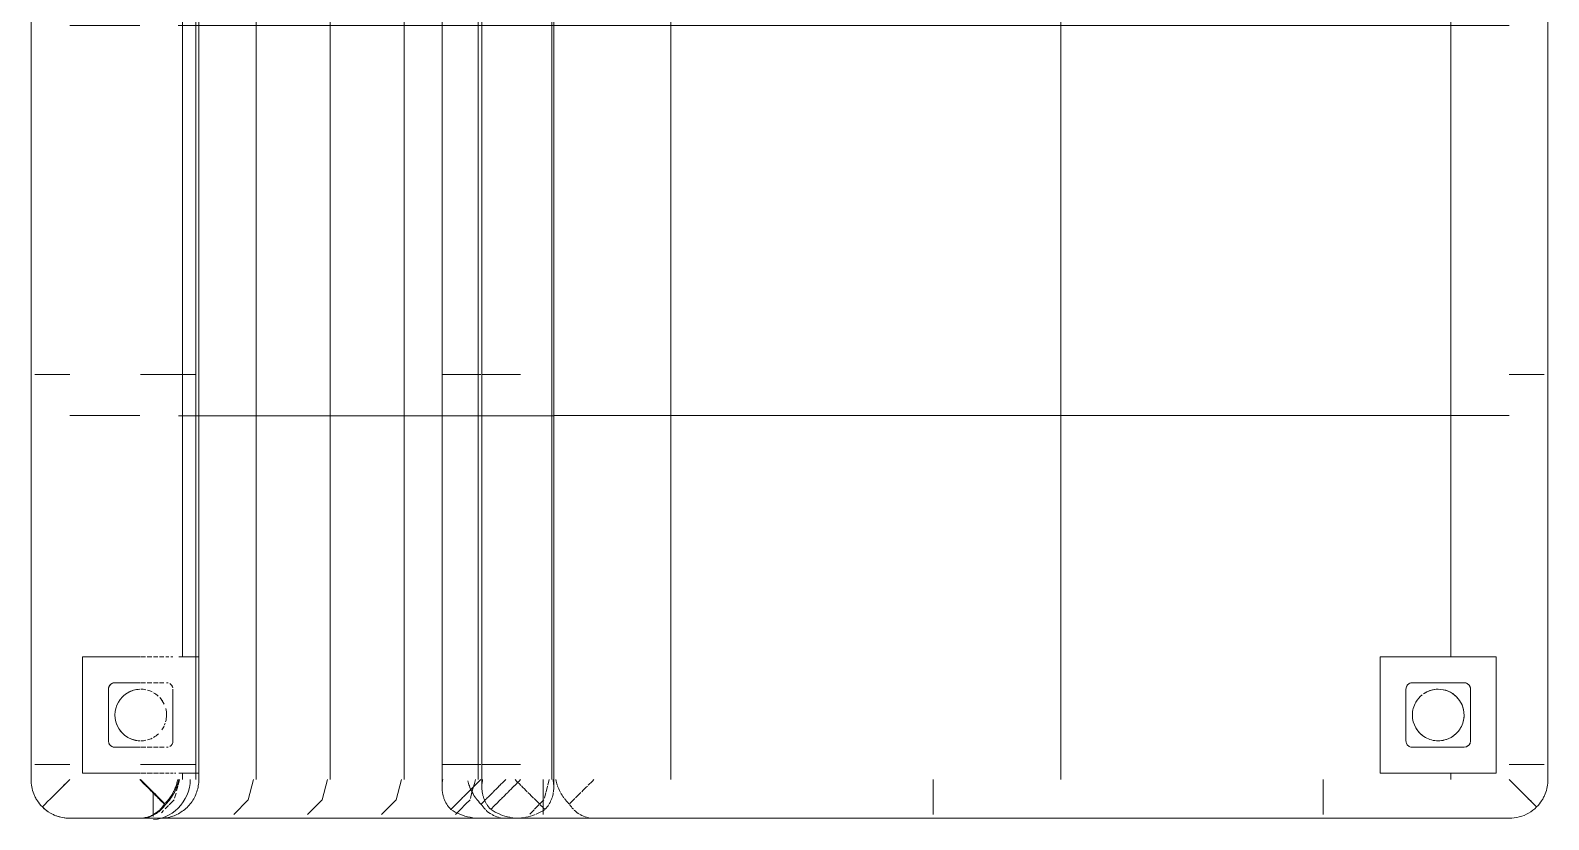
# Model space of a CAD drawing. Header units: inches. Extents: x 11834 to 13024, y -8101 to -6934.
# Drawn here: x 12220.15 to 12249.56, y -7358.33 to -7343.04 of the extents above; entities that cross this region are included whole.
import ezdxf

# ---------------------------------------------------------------- set-up
doc = ezdxf.new("R2010")
doc.units = ezdxf.units.IN
doc.header["$MEASUREMENT"] = 0
doc.layers.add('I-FURN', color=30, linetype='Continuous', lineweight=9)
pattern_1 = [(270, (7274.035, 12234.855), (7.554, 5e-16), []), (0, (7274.035, 12234.855), (0, 7.554), [])]

# ---------------------------------------------------------------- blocks, each defined once
blk = doc.blocks.new('FP_1_102-FIRST FLOOR POWER _ SIGNAL')
at = {"layer": 'I-FURN'}
for p, q in [((-0.562, 14.59), (-0.562, 14.706)), ((-0.715, 14.693), (-23.516, 14.693)), ((-23.224, 14.333), (-23.224, 14.618)), ((-15.67, 14.333), (-15.67, 14.618)), ((-8.116, 14.333), (-8.116, 14.618)), ((-0.562, 14.378), (-0.562, 14.59)), ((-23.224, 13.943), (-23.224, 14.333)), ((-15.67, 13.943), (-15.67, 14.333)), ((-8.116, 13.943), (-8.116, 14.333)), ((-0.562, 14.103), (-0.562, 14.378))]:
    blk.add_line(p, q, dxfattribs=at)
blk = doc.blocks.new('FP_1_103-FIRST FLOOR POWER _ SIGNAL')
at = {"layer": 'I-FURN'}
for p, q in [((-23.224, 12.219), (-23.224, 12.571)), ((-15.67, 12.219), (-15.67, 12.571)), ((-8.116, 12.219), (-8.116, 12.571)), ((-0.562, 12.068), (-0.562, 12.411)), ((-23.224, 11.943), (-23.224, 12.219)), ((-15.67, 11.943), (-15.67, 12.219)), ((-8.116, 11.943), (-8.116, 12.219)), ((-0.562, 11.846), (-0.562, 12.068)), ((-23.224, 11.802), (-23.224, 11.943)), ((-15.67, 11.802), (-15.67, 11.943)), ((-8.116, 11.802), (-8.116, 11.943))]:
    blk.add_line(p, q, dxfattribs=at)
blk = doc.blocks.new('FP_1_104-FIRST FLOOR POWER _ SIGNAL')
at = {"layer": 'I-FURN'}
for p, q in [((-23.224, 11.511), (-23.224, 11.802)), ((-15.67, 11.511), (-15.67, 11.802)), ((-8.116, 11.511), (-8.116, 11.802)), ((-23.516, 11.5), (-0.715, 11.5)), ((-23.516, 11.443), (-0.715, 11.443))]:
    blk.add_line(p, q, dxfattribs=at)
blk = doc.blocks.new('FP_1_105-FIRST FLOOR POWER _ SIGNAL')
at = {"layer": 'I-FURN'}
for p, q in [((-24.266, 13.943), (-24.266, 12.571)), ((-24.048, 12.324), (-24.233, 12.324)), ((-23.772, 12.324), (-24.048, 12.324))]:
    blk.add_line(p, q, dxfattribs=at)
blk = doc.blocks.new('FP_1_106-FIRST FLOOR POWER _ SIGNAL')
at = {"layer": 'I-FURN'}
for p, q in [((-24.291, 12.319), (-24.28, 12.243)), ((-24.28, 12.243), (-24.261, 12.168)), ((-24.261, 12.168), (-24.236, 12.096)), ((-24.236, 12.096), (-24.203, 12.027)), ((-24.203, 12.027), (-24.164, 11.961)), ((-24.164, 11.961), (-24.118, 11.899)), ((-24.118, 11.899), (-24.067, 11.842)), ((-24.067, 11.842), (-24.01, 11.79)), ((-24.01, 11.79), (-23.949, 11.744)), ((-23.949, 11.744), (-23.883, 11.704)), ((-23.883, 11.704), (-23.814, 11.671)), ((-23.814, 11.671), (-23.742, 11.645)), ((-23.742, 11.645), (-23.668, 11.625)), ((-23.668, 11.625), (-23.592, 11.613)), ((-23.592, 11.613), (-23.516, 11.609))]:
    blk.add_line(p, q, dxfattribs=at)
at = {"layer": 'I-FURN', "flags": 128}
blk.add_lwpolyline([(-23.516, 11.443), (-23.546, 11.444), (-23.576, 11.445), (-23.605, 11.448), (-23.635, 11.452), (-23.665, 11.458), (-23.694, 11.464), (-23.723, 11.472), (-23.752, 11.481), (-23.78, 11.491), (-23.808, 11.502), (-23.835, 11.514), (-23.862, 11.528), (-23.888, 11.542), (-23.914, 11.557), (-23.939, 11.574), (-23.964, 11.591), (-23.987, 11.61), (-24.01, 11.629), (-24.032, 11.649), (-24.054, 11.67), (-24.074, 11.692), (-24.094, 11.715), (-24.112, 11.739), (-24.13, 11.763), (-24.147, 11.788), (-24.162, 11.813), (-24.177, 11.839), (-24.191, 11.866), (-24.203, 11.893), (-24.215, 11.921), (-24.225, 11.949), (-24.234, 11.978), (-24.242, 12.007), (-24.249, 12.036), (-24.255, 12.065), (-24.259, 12.095), (-24.263, 12.125), (-24.265, 12.155), (-24.266, 12.185), (-24.266, 12.193)], dxfattribs=at)
blk = doc.blocks.new('FP_1_113-FIRST FLOOR POWER _ SIGNAL')
at = {"layer": 'I-FURN'}
for p, q in [((-0.573, 6.731), (-23.658, 6.731)), ((-23.224, 6.582), (-23.224, 6.736)), ((-23.224, 6.313), (-23.224, 6.582)), ((-15.67, 6.582), (-15.67, 6.736)), ((-15.67, 6.313), (-15.67, 6.582)), ((-8.116, 6.582), (-8.116, 6.736)), ((-8.116, 6.313), (-8.116, 6.582)), ((-0.562, 6.678), (-0.562, 6.76)), ((-0.562, 6.456), (-0.562, 6.678)), ((-23.224, 5.981), (-23.224, 6.313)), ((-15.67, 5.981), (-15.67, 6.313)), ((-8.116, 5.981), (-8.116, 6.313)), ((-0.562, 6.141), (-0.562, 6.456))]:
    blk.add_line(p, q, dxfattribs=at)
blk = doc.blocks.new('FP_1_114-FIRST FLOOR POWER _ SIGNAL')
at = {"layer": 'I-FURN'}
for p, q in [((-23.224, -14.333), (-23.224, -13.943)), ((-15.67, -14.333), (-15.67, -13.943)), ((-8.116, -14.333), (-8.116, -13.943)), ((-0.562, -14.378), (-0.562, -14.103)), ((-23.224, -14.618), (-23.224, -14.333)), ((-15.67, -14.618), (-15.67, -14.333)), ((-8.116, -14.618), (-8.116, -14.333)), ((-0.562, -14.59), (-0.562, -14.378)), ((-23.516, -14.693), (-0.715, -14.693)), ((-0.562, -14.706), (-0.562, -14.59))]:
    blk.add_line(p, q, dxfattribs=at)
blk = doc.blocks.new('FP_1_115-FIRST FLOOR POWER _ SIGNAL')
at = {"layer": 'I-FURN'}
for p, q in [((-24.266, 5.981), (-24.266, -13.943)), ((-23.905, 4.77), (-24.191, 4.77)), ((-23.516, 4.77), (-23.905, 4.77)), ((-23.905, -2.784), (-24.191, -2.784)), ((-23.516, -2.784), (-23.905, -2.784)), ((-24.061, -10.338), (-24.191, -10.338)), ((-23.905, -10.338), (-24.055, -10.338)), ((-23.516, -10.338), (-23.905, -10.338))]:
    blk.add_line(p, q, dxfattribs=at)
blk = doc.blocks.new('FP_1_117-FIRST FLOOR POWER _ SIGNAL')
at = {"layer": 'I-FURN'}
blk.add_line((-23.63, 4.567), (-0.6, 4.567), dxfattribs=at)
blk = doc.blocks.new('FP_1_118-FIRST FLOOR POWER _ SIGNAL')
at = {"layer": 'I-FURN'}
for p, q in [((-0.562, 14.676), (-0.562, 14.706)), ((-0.715, 14.693), (-23.516, 14.693)), ((-23.224, 14.574), (-23.224, 14.618)), ((-23.224, 14.477), (-23.224, 14.572)), ((-23.224, 14.356), (-23.224, 14.474)), ((-15.67, 14.352), (-15.67, 14.572)), ((-8.116, 14.352), (-8.116, 14.618)), ((-0.562, 14.64), (-0.562, 14.676)), ((-0.562, 14.59), (-0.562, 14.64)), ((-0.562, 14.474), (-0.562, 14.571)), ((-0.562, 14.378), (-0.562, 14.472)), ((-23.224, 14.224), (-23.224, 14.333)), ((-23.224, 14.086), (-23.224, 14.22)), ((-15.67, 13.943), (-15.67, 14.333)), ((-8.116, 14.053), (-8.116, 14.308)), ((-0.562, 14.224), (-0.562, 14.351)), ((-0.562, 14.103), (-0.562, 14.22)), ((-23.224, 13.945), (-23.224, 14.083)), ((-8.116, 13.943), (-8.116, 14.037))]:
    blk.add_line(p, q, dxfattribs=at)
blk = doc.blocks.new('FP_1_121-FIRST FLOOR POWER _ SIGNAL')
at = {"layer": 'I-FURN'}
for p, q in [((-24.266, 12.571), (-24.266, 12.235)), ((-24.266, 12.235), (-24.266, 5.981)), ((-24.116, 12.125), (-24.157, 12.165)), ((-24.021, 12.031), (-24.085, 12.095)), ((-23.905, 11.918), (-24.007, 12.018)), ((-23.776, 11.883), (-23.879, 11.911)), ((-23.644, 11.849), (-23.735, 11.872)), ((-23.516, 11.814), (-23.625, 11.843)), ((-23.905, 10.485), (-24.191, 10.766)), ((-23.516, 10.382), (-23.905, 10.485)), ((-23.905, 9.053), (-24.191, 9.334)), ((-23.516, 8.95), (-23.905, 9.053)), ((-23.905, 7.621), (-24.191, 7.902)), ((-23.516, 7.518), (-23.905, 7.621)), ((-24.159, 6.438), (-24.191, 6.47)), ((-24.095, 6.375), (-24.159, 6.438)), ((-23.993, 6.275), (-24.094, 6.374)), ((-23.905, 6.189), (-23.992, 6.274)), ((-23.762, 6.151), (-23.88, 6.182)), ((-24.266, 5.981), (-24.266, 5.317)), ((-23.59, 6.105), (-23.762, 6.151)), ((-23.516, 6.085), (-23.59, 6.105)), ((-24.1, 4.948), (-24.186, 5.033)), ((-23.997, 4.847), (-24.09, 4.939)), ((-23.905, 4.757), (-23.987, 4.837)), ((-23.764, 4.719), (-23.874, 4.748)), ((-23.641, 4.686), (-23.754, 4.716)), ((-23.516, 4.653), (-23.625, 4.682))]:
    blk.add_line(p, q, dxfattribs=at)
blk = doc.blocks.new('FP_1_122-FIRST FLOOR POWER _ SIGNAL')
at = {"layer": 'I-FURN'}
for p, q in [((-24.266, 13.943), (-24.266, 12.587)), ((-24.101, 12.324), (-24.171, 12.324)), ((-24.044, 12.324), (-24.093, 12.324)), ((-24.002, 12.324), (-24.044, 12.324)), ((-23.887, 12.324), (-23.99, 12.324)), ((-23.789, 12.324), (-23.879, 12.324))]:
    blk.add_line(p, q, dxfattribs=at)
blk = doc.blocks.new('FP_1_123-FIRST FLOOR POWER _ SIGNAL')
at = {"layer": 'I-FURN'}
for p, q in [((-23.224, 12.448), (-23.224, 12.571)), ((-23.224, 12.324), (-23.224, 12.445)), ((-15.67, 12.244), (-15.67, 12.571)), ((-8.116, 12.241), (-8.116, 12.571)), ((-0.562, 12.322), (-0.562, 12.418)), ((-23.224, 12.241), (-23.224, 12.322)), ((-23.224, 12.205), (-23.224, 12.241)), ((-23.224, 12.092), (-23.224, 12.202)), ((-23.224, 11.992), (-23.224, 12.087)), ((-15.67, 12.089), (-15.67, 12.241)), ((-15.67, 12.007), (-15.67, 12.071)), ((-8.116, 11.991), (-8.116, 12.241)), ((-0.562, 12.202), (-0.562, 12.321)), ((-0.562, 12.091), (-0.562, 12.201)), ((-0.562, 12.038), (-0.562, 12.089)), ((-23.224, 11.917), (-23.224, 11.967)), ((-23.224, 11.863), (-23.224, 11.915)), ((-23.224, 11.831), (-23.224, 11.863)), ((-15.67, 11.928), (-15.67, 11.967)), ((-15.67, 11.871), (-15.67, 11.906)), ((-0.562, 11.991), (-0.562, 12.037)), ((-0.562, 11.916), (-0.562, 11.951))]:
    blk.add_line(p, q, dxfattribs=at)
blk = doc.blocks.new('FP_1_135-FIRST FLOOR POWER _ SIGNAL')
at = {"layer": 'I-FURN'}
for p, q in [((-0.592, 5.959), (-23.639, 5.959)), ((-23.224, 5.81), (-23.224, 5.964)), ((-15.67, 5.81), (-15.67, 5.964)), ((-8.116, 5.81), (-8.116, 5.964)), ((-0.562, 5.905), (-0.562, 5.988)), ((-0.562, 5.684), (-0.562, 5.905)), ((-23.224, 5.541), (-23.224, 5.81)), ((-15.67, 5.541), (-15.67, 5.81)), ((-8.116, 5.541), (-8.116, 5.81)), ((-0.562, 5.368), (-0.562, 5.684)), ((-23.224, 5.209), (-23.224, 5.541)), ((-15.67, 5.209), (-15.67, 5.541)), ((-8.116, 5.209), (-8.116, 5.541))]:
    blk.add_line(p, q, dxfattribs=at)
blk = doc.blocks.new('FP_1_136-FIRST FLOOR POWER _ SIGNAL')
at = {"layer": 'I-FURN'}
for p, q in [((-23.224, -14.053), (-23.224, -13.943)), ((-23.224, -14.217), (-23.224, -14.083)), ((-15.67, -14.034), (-15.67, -13.943)), ((-15.67, -14.306), (-15.67, -14.053)), ((-8.116, -14.333), (-8.116, -13.943)), ((-0.562, -14.22), (-0.562, -14.103)), ((-23.224, -14.333), (-23.224, -14.22)), ((-23.224, -14.469), (-23.224, -14.352)), ((-15.67, -14.617), (-15.67, -14.352)), ((-8.116, -14.572), (-8.116, -14.352)), ((-0.562, -14.352), (-0.562, -14.221)), ((-0.562, -14.474), (-0.562, -14.378)), ((-23.516, -14.693), (-0.715, -14.693)), ((-23.224, -14.569), (-23.224, -14.474)), ((-23.224, -14.618), (-23.224, -14.572)), ((-0.562, -14.572), (-0.562, -14.475)), ((-0.562, -14.64), (-0.562, -14.59)), ((-0.562, -14.676), (-0.562, -14.641)), ((-0.562, -14.706), (-0.562, -14.676))]:
    blk.add_line(p, q, dxfattribs=at)
blk = doc.blocks.new('FP_1_137-FIRST FLOOR POWER _ SIGNAL')
at = {"layer": 'I-FURN'}
for p, q in [((-24.266, 5.209), (-24.266, -13.943)), ((-24.1, 4.77), (-24.186, 4.77)), ((-23.997, 4.77), (-24.09, 4.77)), ((-23.905, 4.77), (-23.987, 4.77)), ((-23.764, 4.77), (-23.874, 4.77)), ((-23.641, 4.77), (-23.754, 4.77)), ((-23.516, 4.77), (-23.625, 4.77)), ((-23.905, -2.784), (-24.178, -2.784)), ((-23.647, -2.784), (-23.9, -2.784)), ((-23.516, -2.784), (-23.625, -2.784)), ((-24.055, -10.338), (-24.152, -10.338)), ((-23.937, -10.338), (-24.035, -10.338)), ((-23.809, -10.338), (-23.905, -10.338)), ((-23.675, -10.338), (-23.787, -10.338)), ((-23.538, -10.338), (-23.625, -10.338))]:
    blk.add_line(p, q, dxfattribs=at)
blk = doc.blocks.new('Kimball - Villa - Lounges Privacy Back Without Arms - K602FPB-V94-FIRST FLOOR POWER _ SIGNAL')
at = {"layer": 'I-FURN'}
h = blk.add_hatch(dxfattribs=at)
h.set_pattern_fill('FP1_6', color=256, style=0, pattern_type=2)
h.set_pattern_definition(pattern_1)
h.paths.add_polyline_path([(-23.516, 13.693), (-23.516, 12.587), (-23.391, 12.587), (-23.391, 13.693), (-21.141, 13.693), (-21.141, 12.587), (-0.715, 12.587), (-0.715, 13.943), (-23.516, 13.943)], flags=0)
h = blk.add_hatch(dxfattribs=at)
h.set_pattern_fill('FP1_5', color=256, style=0, pattern_type=2)
h.set_pattern_definition([(270, (7274.035, 442.949), (7.554, 5e-16), []), (0, (7274.035, 442.949), (0, 1.432), [])])
h.paths.add_polyline_path([(-23.516, 11.844), (-23.516, 4.58), (-0.715, 4.58), (-0.715, 11.851), (-21.141, 11.831), (-21.141, 11.443), (-23.391, 11.449), (-23.391, 11.851), (-23.516, 11.851)], flags=0)
h = blk.add_hatch(dxfattribs=at)
h.set_pattern_fill('FP1_6', color=256, style=0, pattern_type=2)
h.set_pattern_definition(pattern_1)
h.paths.add_polyline_path([(-23.516, -13.693), (-23.516, -13.943), (-0.715, -13.943), (-0.715, 4.567), (-23.516, 4.567), (-23.516, -12.474)], flags=0)
h.paths.add_polyline_path([(-23.391, -11.443), (-21.141, -11.443), (-21.141, -13.693), (-23.391, -13.693), (-23.391, -12.474)], flags=0)
for p, q in [((-21.141, 13.693), (-23.391, 13.693)), ((-23.391, 13.693), (-23.391, 12.587)), ((-23.391, 12.587), (-23.391, 13.693)), ((-23.391, 13.693), (-21.141, 13.693)), ((-21.141, 12.587), (-21.141, 13.693)), ((-21.141, 13.693), (-21.141, 12.587)), ((-22.891, 13.068), (-22.891, 12.587)), ((-22.891, 12.587), (-22.891, 13.068)), ((-21.766, 13.193), (-22.766, 13.193)), ((-22.766, 13.193), (-21.766, 13.193)), ((-21.641, 12.587), (-21.641, 13.068)), ((-21.641, 13.068), (-21.641, 12.587)), ((-23.391, 12.571), (-23.391, 12.464)), ((-23.391, 12.464), (-23.391, 12.571)), ((-23.391, 12.445), (-23.391, 12.342)), ((-23.391, 12.342), (-23.391, 12.445)), ((-22.891, 12.571), (-22.891, 12.467)), ((-22.891, 12.467), (-22.891, 12.571)), ((-22.891, 12.445), (-22.891, 12.345)), ((-22.891, 12.345), (-22.891, 12.445)), ((-21.641, 12.474), (-21.641, 12.571)), ((-21.641, 12.571), (-21.641, 12.474)), ((-21.641, 12.351), (-21.641, 12.445)), ((-21.641, 12.445), (-21.641, 12.351)), ((-21.141, 12.476), (-21.141, 12.571)), ((-21.141, 12.571), (-21.141, 12.476)), ((-21.141, 12.354), (-21.141, 12.445)), ((-21.141, 12.445), (-21.141, 12.354)), ((-23.391, 12.322), (-23.391, 12.224)), ((-23.391, 12.224), (-23.391, 12.322)), ((-23.391, 12.202), (-23.391, 12.112)), ((-23.391, 12.112), (-23.391, 12.202)), ((-23.391, 12.087), (-23.391, 12.015)), ((-23.391, 12.015), (-23.391, 12.087)), ((-22.891, 12.322), (-22.891, 12.227)), ((-22.891, 12.227), (-22.891, 12.322)), ((-22.891, 12.202), (-22.891, 12.115)), ((-22.891, 12.115), (-22.891, 12.202)), ((-21.641, 12.233), (-21.641, 12.322)), ((-21.641, 12.322), (-21.641, 12.233)), ((-21.641, 12.121), (-21.641, 12.202)), ((-21.641, 12.202), (-21.641, 12.121)), ((-21.141, 12.235), (-21.141, 12.322)), ((-21.141, 12.322), (-21.141, 12.235)), ((-21.141, 12.123), (-21.141, 12.202)), ((-21.141, 12.202), (-21.141, 12.123)), ((-21.141, 12.024), (-21.141, 12.083)), ((-21.141, 12.083), (-21.141, 12.024)), ((-23.391, 11.99), (-23.391, 11.939)), ((-23.391, 11.939), (-23.391, 11.99)), ((-23.391, 11.916), (-23.391, 11.885)), ((-23.391, 11.885), (-23.391, 11.916)), ((-23.391, 11.829), (-23.391, 11.486)), ((-23.391, 11.486), (-23.391, 11.829)), ((-22.766, 11.943), (-21.766, 11.943)), ((-21.766, 11.943), (-22.766, 11.943)), ((-21.141, 11.947), (-21.141, 11.986)), ((-21.141, 11.986), (-21.141, 11.947)), ((-21.141, 11.797), (-21.141, 11.831)), ((-21.141, 11.831), (-21.141, 11.797)), ((-21.141, 11.486), (-21.141, 11.795)), ((-21.141, 11.795), (-21.141, 11.486)), ((-23.391, 11.486), (-23.391, 11.443)), ((-23.391, 11.443), (-23.391, 11.486)), ((-21.141, 11.443), (-21.141, 11.486)), ((-21.141, 11.486), (-21.141, 11.443)), ((-23.391, 11.443), (-21.141, 11.443)), ((-21.141, 11.443), (-23.391, 11.443)), ((-21.141, -11.443), (-23.391, -11.443)), ((-23.391, -11.443), (-23.391, -13.693)), ((-23.391, -13.693), (-23.391, -11.443)), ((-23.391, -11.443), (-21.141, -11.443)), ((-21.141, -13.693), (-21.141, -11.443)), ((-21.141, -11.443), (-21.141, -13.693)), ((-21.766, -11.943), (-22.766, -11.943)), ((-22.766, -11.943), (-21.766, -11.943)), ((-22.891, -12.068), (-22.891, -13.068)), ((-22.891, -13.068), (-22.891, -12.068)), ((-21.641, -13.068), (-21.641, -12.068)), ((-21.641, -12.068), (-21.641, -13.068)), ((-22.766, -13.193), (-21.766, -13.193)), ((-21.766, -13.193), (-22.766, -13.193)), ((-23.391, -13.693), (-21.141, -13.693)), ((-21.141, -13.693), (-23.391, -13.693))]:
    blk.add_line(p, q, dxfattribs=at)
for centre, radius, start, end in [((-22.766, 13.068), 0.125, 105, 180), ((-22.766, 13.068), 0.125, 120, 180), ((-22.766, 13.068), 0.125, 90, 120), ((-22.766, 13.068), 0.125, 90, 105), ((-22.266, 12.568), 0.5, 105, 177.8447), ((-22.266, 12.568), 0.5, 45, 165), ((-22.266, 12.568), 0.5, 45, 105), ((-21.766, 13.068), 0.125, 0, 90), ((-21.766, 13.068), 0.125, 45, 90), ((-21.766, 13.068), 0.125, 30, 45), ((-21.766, 13.068), 0.125, 0, 30), ((-22.266, 12.568), 0.5, 165, 177.8447), ((-22.266, 12.568), 0.5, 30, 45), ((-22.266, 12.568), 0.5, 2.1553, 45), ((-22.266, 12.568), 0.5, 2.1553, 30), ((-22.266, 12.568), 0.5, 180, 191.6833), ((-22.266, 12.568), 0.5, 180, 191.6833), ((-22.266, 12.568), 0.5, 195, 206.5812), ((-22.266, 12.568), 0.5, 195, 206.5812), ((-22.266, 12.568), 0.5, 334.0044, 345), ((-22.266, 12.568), 0.5, 334.0044, 345), ((-22.266, 12.568), 0.5, 348.9284, 360), ((-22.266, 12.568), 0.5, 348.9284, 360), ((-22.766, 12.068), 0.125, 180, 195), ((-22.766, 12.068), 0.125, 180, 195), ((-22.266, 12.568), 0.5, 210, 223.1023), ((-22.266, 12.568), 0.5, 210, 223.1023), ((-22.266, 12.568), 0.5, 235.2452, 245.5854), ((-22.266, 12.568), 0.5, 235.2452, 245.5854), ((-22.266, 12.568), 0.5, 247.7514, 251.719), ((-22.266, 12.568), 0.5, 247.7514, 251.719), ((-22.266, 12.568), 0.5, 255.0849, 284.4288), ((-22.266, 12.568), 0.5, 255.0849, 284.4288), ((-22.266, 12.568), 0.5, 295.005, 312.5261), ((-22.266, 12.568), 0.5, 295.005, 300), ((-22.266, 12.568), 0.5, 300, 312.5261), ((-22.266, 12.568), 0.5, 317.434, 330), ((-22.266, 12.568), 0.5, 317.434, 330), ((-21.766, 12.068), 0.125, 345, 0), ((-21.766, 12.068), 0.125, 345, 0), ((-22.766, 12.068), 0.125, 210, 270), ((-22.766, 12.068), 0.125, 210, 270), ((-21.766, 12.068), 0.125, 285, 330), ((-21.766, 12.068), 0.125, 285, 300), ((-21.766, 12.068), 0.125, 300, 330), ((-22.766, -12.068), 0.125, 150, 180), ((-22.766, -12.068), 0.125, 165, 180), ((-22.766, -12.068), 0.125, 150, 165), ((-22.766, -12.068), 0.125, 120, 150), ((-22.766, -12.068), 0.125, 120, 150), ((-22.766, -12.068), 0.125, 90, 120), ((-22.766, -12.068), 0.125, 90, 120), ((-21.766, -12.068), 0.125, 0, 90), ((-21.766, -12.068), 0.125, 75, 90), ((-21.766, -12.068), 0.125, 60, 75), ((-21.766, -12.068), 0.125, 45, 60), ((-21.766, -12.068), 0.125, 30, 45), ((-21.766, -12.068), 0.125, 0, 30), ((-22.266, -12.568), 0.5, 150, 180), ((-22.266, -12.568), 0.5, 150, 180), ((-22.266, -12.568), 0.5, 90, 150), ((-22.266, -12.568), 0.5, 135, 150), ((-22.266, -12.568), 0.5, 120, 135), ((-22.266, -12.568), 0.5, 90, 120), ((-22.266, -12.568), 0.5, 60, 90), ((-22.266, -12.568), 0.5, 60, 90), ((-22.266, -12.568), 0.5, 38.6533, 60), ((-22.266, -12.568), 0.5, 38.6533, 60), ((-22.266, -12.568), 0.5, 0, 34.7548), ((-22.266, -12.568), 0.5, 30, 34.7548), ((-22.266, -12.568), 0.5, 0, 30), ((-22.266, -12.568), 0.5, 180, 240), ((-22.266, -12.568), 0.5, 180, 195), ((-22.266, -12.568), 0.5, 270, 360), ((-22.266, -12.568), 0.5, 315, 360), ((-22.266, -12.568), 0.5, 195, 210), ((-22.266, -12.568), 0.5, 210, 315), ((-22.766, -13.068), 0.125, 180, 270), ((-22.766, -13.068), 0.125, 180, 255), ((-22.766, -13.068), 0.125, 255, 270), ((-22.266, -12.568), 0.5, 240, 255), ((-22.266, -12.568), 0.5, 255, 270), ((-21.766, -13.068), 0.125, 270, 0), ((-21.766, -13.068), 0.125, 270, 285), ((-21.766, -13.068), 0.125, 285, 300), ((-21.766, -13.068), 0.125, 300, 330), ((-21.766, -13.068), 0.125, 330, 0)]:
    blk.add_arc(centre, radius, start, end, dxfattribs=at)
for points in [[(-24.266, 13.943), (-24.266, 14.009), (-24.248, 14.14), (-24.173, 14.323), (-24.092, 14.427), (-24.046, 14.474)], [(-24.266, 13.943), (-24.266, 14.01), (-24.248, 14.139), (-24.173, 14.323), (-24.092, 14.426), (-24.046, 14.474)], [(-24.266, 13.943), (-24.266, 14.009), (-24.248, 14.14), (-24.173, 14.323), (-24.092, 14.427), (-24.046, 14.474)], [(-24.046, 14.474), (-24.081, 14.438), (-24.112, 14.401), (-24.139, 14.36)], [(-24.231, 14.169), (-24.235, 14.155), (-24.239, 14.141), (-24.243, 14.128)], [(-24.251, 14.09), (-24.261, 14.042), (-24.266, 13.993), (-24.266, 13.943)], [(-23.516, 13.943), (-23.563, 13.99), (-23.609, 14.037), (-23.655, 14.083)], [(-24.26, 12.512), (-24.264, 12.536), (-24.266, 12.562), (-24.266, 12.587)], [(-24.266, 12.571), (-24.266, 12.536), (-24.262, 12.501), (-24.255, 12.466)], [(-24.266, 12.571), (-24.266, 12.536), (-24.259, 12.466), (-24.228, 12.363), (-24.175, 12.263), (-24.1, 12.17), (-24.034, 12.115), (-23.998, 12.089)], [(-24.255, 12.466), (-24.248, 12.431), (-24.238, 12.397), (-24.224, 12.363)], [(-24.224, 12.363), (-24.21, 12.33), (-24.192, 12.297), (-24.171, 12.264)], [(-23.516, 12.571), (-23.558, 12.529), (-23.641, 12.445), (-23.765, 12.321), (-23.886, 12.201), (-23.961, 12.125), (-23.998, 12.089)], [(-23.998, 12.089), (-23.961, 12.125), (-23.886, 12.201), (-23.765, 12.321), (-23.641, 12.445), (-23.558, 12.529), (-23.516, 12.571)], [(-23.762, 12.34), (-23.722, 12.38), (-23.682, 12.421), (-23.641, 12.461)], [(-23.64, 12.463), (-23.599, 12.504), (-23.557, 12.546), (-23.516, 12.587)], [(-24.171, 12.264), (-24.15, 12.232), (-24.127, 12.2), (-24.096, 12.172)], [(-23.999, 12.113), (-24.034, 12.139), (-24.068, 12.166), (-24.097, 12.196)], [(-24.096, 12.172), (-24.067, 12.142), (-24.034, 12.115), (-23.998, 12.089)], [(-23.998, 12.089), (-23.961, 12.053), (-23.886, 11.987), (-23.765, 11.912), (-23.641, 11.859), (-23.558, 11.838), (-23.516, 11.831)], [(-23.516, 11.831), (-23.558, 11.838), (-23.641, 11.859), (-23.765, 11.912), (-23.886, 11.987), (-23.961, 12.053), (-23.998, 12.089)], [(-23.993, 12.11), (-23.958, 12.144), (-23.922, 12.18), (-23.885, 12.217)], [(-23.881, 12.222), (-23.843, 12.259), (-23.804, 12.298), (-23.765, 12.337)], [(-23.516, 11.851), (-23.531, 11.853), (-23.546, 11.857), (-23.561, 11.86)], [(-24.266, 5.981), (-24.266, 6.051), (-24.252, 6.19), (-24.194, 6.388), (-24.131, 6.506), (-24.094, 6.559)], [(-23.579, 6.727), (-23.599, 6.729), (-23.62, 6.73), (-23.64, 6.731)], [(-23.516, 6.717), (-23.534, 6.721), (-23.552, 6.724), (-23.57, 6.726)], [(-24.094, 5.892), (-24.064, 5.922), (-24.03, 5.95), (-23.994, 5.975)], [(-23.991, 5.978), (-23.955, 6.013), (-23.919, 6.044), (-23.881, 6.072)], [(-23.882, 5.864), (-23.919, 5.902), (-23.956, 5.939), (-23.991, 5.974)], [(-23.881, 5.921), (-23.919, 5.907), (-23.957, 5.892), (-23.991, 5.869)], [(-23.879, 6.073), (-23.841, 6.101), (-23.802, 6.125), (-23.762, 6.147)], [(-23.64, 5.958), (-23.68, 5.959), (-23.721, 5.957), (-23.761, 5.951)], [(-23.579, 5.954), (-23.599, 5.957), (-23.619, 5.958), (-23.639, 5.958)], [(-23.516, 5.945), (-23.534, 5.948), (-23.552, 5.951), (-23.57, 5.953)], [(-24.266, 5.498), (-24.266, 5.545), (-24.26, 5.589), (-24.247, 5.634)], [(-24.246, 5.638), (-24.234, 5.681), (-24.216, 5.722), (-24.194, 5.762)], [(-24.246, 5.417), (-24.233, 5.482), (-24.217, 5.548), (-24.19, 5.606)], [(-24.188, 5.772), (-24.166, 5.81), (-24.141, 5.847), (-24.108, 5.878)], [(-24.187, 5.614), (-24.162, 5.674), (-24.132, 5.73), (-24.097, 5.782)], [(-23.994, 5.866), (-24.029, 5.845), (-24.061, 5.819), (-24.092, 5.789)], [(-24.092, 5.785), (-24.061, 5.755), (-24.029, 5.722), (-23.995, 5.688)], [(-23.99, 5.683), (-23.956, 5.649), (-23.919, 5.612), (-23.882, 5.575)], [(-23.763, 5.745), (-23.802, 5.785), (-23.841, 5.824), (-23.879, 5.861)], [(-23.64, 5.623), (-23.68, 5.663), (-23.72, 5.703), (-23.759, 5.742)], [(-23.516, 5.498), (-23.556, 5.539), (-23.597, 5.579), (-23.637, 5.619)], [(-24.266, 5.209), (-24.266, 5.276), (-24.259, 5.343), (-24.247, 5.408)], [(-24.266, 5.317), (-24.266, 5.298), (-24.265, 5.28), (-24.264, 5.262)], [(-23.758, 5.451), (-23.719, 5.412), (-23.68, 5.373), (-23.64, 5.333)], [(-23.635, 5.328), (-23.595, 5.288), (-23.556, 5.248), (-23.516, 5.209)], [(-23.629, 5.204), (-23.591, 5.241), (-23.554, 5.279), (-23.516, 5.317)], [(-24.264, 5.262), (-24.262, 5.214), (-24.256, 5.167), (-24.248, 5.12)], [(-24.246, 5.108), (-24.233, 5.045), (-24.218, 4.982), (-24.193, 4.925)], [(-23.754, 5.079), (-23.716, 5.116), (-23.679, 5.154), (-23.64, 5.192)], [(-24.186, 4.91), (-24.163, 4.853), (-24.134, 4.8), (-24.101, 4.749)], [(-24.09, 4.742), (-24.061, 4.771), (-24.03, 4.803), (-23.997, 4.835)], [(-23.997, 4.661), (-24.03, 4.682), (-24.061, 4.707), (-24.09, 4.735)], [(-23.987, 4.845), (-23.954, 4.878), (-23.919, 4.913), (-23.884, 4.949)], [(-23.884, 4.606), (-23.92, 4.618), (-23.955, 4.633), (-23.987, 4.654)], [(-23.872, 4.369), (-23.837, 4.395), (-23.801, 4.416), (-23.765, 4.436)], [(-23.64, 4.567), (-23.678, 4.566), (-23.716, 4.568), (-23.753, 4.573)], [(-23.753, 4.443), (-23.716, 4.462), (-23.679, 4.479), (-23.641, 4.491)], [(-23.516, 4.58), (-23.554, 4.573), (-23.592, 4.569), (-23.63, 4.567)], [(-23.63, 4.495), (-23.592, 4.508), (-23.554, 4.518), (-23.516, 4.525)], [(-24.187, 4.066), (-24.165, 4.102), (-24.14, 4.138), (-24.108, 4.169)], [(-24.09, 4.187), (-24.063, 4.214), (-24.032, 4.239), (-23.999, 4.262)], [(-23.986, 4.274), (-23.953, 4.305), (-23.919, 4.334), (-23.885, 4.36)], [(-23.885, 4.159), (-23.92, 4.193), (-23.953, 4.227), (-23.986, 4.259)], [(-23.765, 4.039), (-23.801, 4.075), (-23.837, 4.111), (-23.871, 4.145)], [(-24.266, 3.789), (-24.266, 3.834), (-24.26, 3.877), (-24.249, 3.92)], [(-24.246, 3.93), (-24.234, 3.972), (-24.215, 4.013), (-24.194, 4.053)], [(-23.641, 3.915), (-23.678, 3.951), (-23.714, 3.988), (-23.75, 4.024)], [(-23.516, 3.789), (-23.553, 3.826), (-23.589, 3.863), (-23.626, 3.899)], [(-24.266, -13.943), (-24.266, -14.009), (-24.248, -14.14), (-24.173, -14.323), (-24.092, -14.427), (-24.046, -14.474)], [(-24.046, -14.474), (-24.092, -14.426), (-24.173, -14.323), (-24.248, -14.139), (-24.266, -14.01), (-24.266, -13.943)], [(-24.266, -13.943), (-24.266, -14.009), (-24.248, -14.14), (-24.173, -14.323), (-24.092, -14.427), (-24.046, -14.474)], [(-24.046, -14.474), (-24.092, -14.426), (-24.173, -14.323), (-24.248, -14.139), (-24.266, -14.01), (-24.266, -13.943)], [(-24.046, -14.474), (-24.007, -14.436), (-23.967, -14.395), (-23.924, -14.352)]]:
    blk.add_open_spline(points, degree=3, dxfattribs=at)
for points, knots in [([(-24.046, 14.474), (-24.007, 14.512), (-23.946, 14.561), (-23.86, 14.611), (-23.771, 14.652), (-23.656, 14.685), (-23.563, 14.693), (-23.516, 14.693)], [0, 0, 0, 0, 0.25, 0.375, 0.5, 0.75, 1, 1, 1, 1]), ([(-23.516, 14.693), (-23.563, 14.693), (-23.656, 14.685), (-23.771, 14.652), (-23.86, 14.611), (-23.946, 14.561), (-24.007, 14.512), (-24.046, 14.474)], [0, 0, 0, 0, 0.25, 0.5, 0.625, 0.75, 1, 1, 1, 1]), ([(-24.046, 14.474), (-24.007, 14.512), (-23.946, 14.561), (-23.86, 14.611), (-23.771, 14.652), (-23.656, 14.685), (-23.563, 14.693), (-23.516, 14.693)], [0, 0, 0, 0, 0.25, 0.375, 0.5, 0.75, 1, 1, 1, 1]), ([(-23.516, 14.693), (-23.563, 14.693), (-23.656, 14.685), (-23.771, 14.652), (-23.86, 14.611), (-23.946, 14.561), (-24.007, 14.512), (-24.046, 14.474)], [0, 0, 0, 0, 0.25, 0.5, 0.625, 0.75, 1, 1, 1, 1]), ([(-23.516, 13.943), (-23.563, 13.99), (-23.656, 14.084), (-23.771, 14.198), (-23.86, 14.287), (-23.946, 14.374), (-24.007, 14.436), (-24.046, 14.474)], [0, 0, 0, 0, 0.25, 0.5, 0.625, 0.75, 1, 1, 1, 1]), ([(-24.046, 14.474), (-24.007, 14.436), (-23.946, 14.374), (-23.86, 14.287), (-23.771, 14.198), (-23.656, 14.084), (-23.563, 13.99), (-23.516, 13.943)], [0, 0, 0, 0, 0.25, 0.375, 0.5, 0.75, 1, 1, 1, 1]), ([(-23.655, 14.083), (-23.702, 14.13), (-23.771, 14.198), (-23.86, 14.287), (-23.946, 14.374), (-24.007, 14.436), (-24.046, 14.474)], [0.25, 0.25, 0.25, 0.25, 0.5, 0.625, 0.75, 1, 1, 1, 1]), ([(-24.046, 14.474), (-24.007, 14.436), (-23.946, 14.374), (-23.86, 14.287), (-23.771, 14.198), (-23.656, 14.084), (-23.563, 13.99), (-23.516, 13.943)], [0, 0, 0, 0, 0.25, 0.375, 0.5, 0.75, 1, 1, 1, 1]), ([(-24.181, 14.29), (-24.191, 14.27), (-24.209, 14.231), (-24.225, 14.19), (-24.232, 14.169)], [-0.6114589, -0.6114589, -0.6114589, -0.6114589, -0.5, -0.3883066, -0.3883066, -0.3883066, -0.3883066]), ([(-24.229, 12.395), (-24.236, 12.414), (-24.249, 12.45), (-24.255, 12.488), (-24.257, 12.507)], [-0.3580295, -0.3580295, -0.3580295, -0.3580295, -0.25, -0.1471972, -0.1471972, -0.1471972, -0.1471972]), ([(-24.108, 12.207), (-24.142, 12.243), (-24.185, 12.303), (-24.22, 12.368), (-24.23, 12.392)], [-0.75, -0.75, -0.75, -0.75, -0.5, -0.3636212, -0.3636212, -0.3636212, -0.3636212]), ([(-23.847, 11.989), (-23.858, 11.997), (-23.9, 12.026), (-23.94, 12.061), (-23.969, 12.088)], [-0.323411, -0.323411, -0.323411, -0.323411, -0.25, -0.0539387, -0.0539387, -0.0539387, -0.0539387]), ([(-23.712, 11.914), (-23.729, 11.921), (-23.774, 11.944), (-23.819, 11.969), (-23.847, 11.988)], [-0.6026939, -0.6026939, -0.6026939, -0.6026939, -0.5, -0.3238843, -0.3238843, -0.3238843, -0.3238843]), ([(-23.561, 11.861), (-23.588, 11.867), (-23.638, 11.882), (-23.688, 11.903), (-23.712, 11.914)], [-0.9081125, -0.9081125, -0.9081125, -0.9081125, -0.75, -0.603368, -0.603368, -0.603368, -0.603368]), ([(-23.64, 6.731), (-23.681, 6.732), (-23.742, 6.728), (-23.822, 6.712), (-23.9, 6.689), (-23.995, 6.644), (-24.062, 6.591), (-24.094, 6.559)], [0.2, 0.2, 0.2, 0.2, 0.4, 0.5, 0.6, 0.8, 1, 1, 1, 1]), ([(-24.094, 6.559), (-24.062, 6.528), (-23.995, 6.46), (-23.9, 6.366), (-23.822, 6.287), (-23.742, 6.208), (-23.64, 6.105), (-23.557, 6.022), (-23.516, 5.981)], [0, 0, 0, 0, 0.2, 0.4, 0.5, 0.6, 0.8, 1, 1, 1, 1]), ([(-23.762, 6.147), (-23.721, 6.169), (-23.649, 6.201), (-23.575, 6.221), (-23.543, 6.228)], [0.5015584, 0.5015584, 0.5015584, 0.5015584, 0.75, 0.9454816, 0.9454816, 0.9454816, 0.9454816]), ([(-23.762, 5.951), (-23.782, 5.948), (-23.822, 5.94), (-23.86, 5.928), (-23.879, 5.922)], [0.4007, 0.4007, 0.4007, 0.4007, 0.5, 0.5969421, 0.5969421, 0.5969421, 0.5969421]), ([(-23.877, 5.57), (-23.859, 5.552), (-23.821, 5.514), (-23.783, 5.476), (-23.763, 5.456)], [0.4055908, 0.4055908, 0.4055908, 0.4055908, 0.5, 0.5980478, 0.5980478, 0.5980478, 0.5980478]), ([(-23.875, 4.958), (-23.857, 4.975), (-23.821, 5.012), (-23.783, 5.049), (-23.764, 5.069)], [0.4100056, 0.4100056, 0.4100056, 0.4100056, 0.5, 0.5970668, 0.5970668, 0.5970668, 0.5970668]), ([(-23.764, 4.575), (-23.784, 4.578), (-23.82, 4.585), (-23.856, 4.596), (-23.873, 4.602)], [0.4041826, 0.4041826, 0.4041826, 0.4041826, 0.5, 0.5874324, 0.5874324, 0.5874324, 0.5874324]), ([(-23.516, -13.943), (-23.563, -13.99), (-23.656, -14.084), (-23.771, -14.198), (-23.86, -14.287), (-23.946, -14.374), (-24.007, -14.436), (-24.046, -14.474)], [0, 0, 0, 0, 0.25, 0.5, 0.625, 0.75, 1, 1, 1, 1]), ([(-24.046, -14.474), (-24.007, -14.436), (-23.946, -14.374), (-23.86, -14.287), (-23.771, -14.198), (-23.656, -14.084), (-23.563, -13.99), (-23.516, -13.943)], [0, 0, 0, 0, 0.25, 0.375, 0.5, 0.75, 1, 1, 1, 1]), ([(-23.516, -13.943), (-23.563, -13.99), (-23.656, -14.084), (-23.771, -14.198), (-23.86, -14.287), (-23.946, -14.374), (-24.007, -14.436), (-24.046, -14.474)], [0, 0, 0, 0, 0.25, 0.5, 0.625, 0.75, 1, 1, 1, 1]), ([(-23.924, -14.352), (-23.903, -14.331), (-23.86, -14.287), (-23.771, -14.198), (-23.656, -14.084), (-23.563, -13.99), (-23.516, -13.943)], [0.25, 0.25, 0.25, 0.25, 0.375, 0.5, 0.75, 1, 1, 1, 1]), ([(-24.046, -14.474), (-24.007, -14.512), (-23.946, -14.561), (-23.86, -14.611), (-23.771, -14.652), (-23.656, -14.685), (-23.563, -14.693), (-23.516, -14.693)], [0, 0, 0, 0, 0.25, 0.375, 0.5, 0.75, 1, 1, 1, 1]), ([(-23.516, -14.693), (-23.563, -14.693), (-23.656, -14.685), (-23.771, -14.652), (-23.86, -14.611), (-23.946, -14.561), (-24.007, -14.512), (-24.046, -14.474)], [0, 0, 0, 0, 0.25, 0.5, 0.625, 0.75, 1, 1, 1, 1]), ([(-24.046, -14.474), (-24.007, -14.512), (-23.946, -14.561), (-23.86, -14.611), (-23.771, -14.652), (-23.656, -14.685), (-23.563, -14.693), (-23.516, -14.693)], [0, 0, 0, 0, 0.25, 0.375, 0.5, 0.75, 1, 1, 1, 1]), ([(-23.516, -14.693), (-23.563, -14.693), (-23.656, -14.685), (-23.771, -14.652), (-23.86, -14.611), (-23.946, -14.561), (-24.007, -14.512), (-24.046, -14.474)], [0, 0, 0, 0, 0.25, 0.5, 0.625, 0.75, 1, 1, 1, 1])]:
    blk.add_open_spline(points, degree=3, knots=knots, dxfattribs=at)
for name in ['FP_1_102-FIRST FLOOR POWER _ SIGNAL', 'FP_1_118-FIRST FLOOR POWER _ SIGNAL', 'FP_1_105-FIRST FLOOR POWER _ SIGNAL', 'FP_1_122-FIRST FLOOR POWER _ SIGNAL', 'FP_1_121-FIRST FLOOR POWER _ SIGNAL', 'FP_1_103-FIRST FLOOR POWER _ SIGNAL', 'FP_1_123-FIRST FLOOR POWER _ SIGNAL', 'FP_1_106-FIRST FLOOR POWER _ SIGNAL', 'FP_1_104-FIRST FLOOR POWER _ SIGNAL', 'FP_1_113-FIRST FLOOR POWER _ SIGNAL', 'FP_1_115-FIRST FLOOR POWER _ SIGNAL', 'FP_1_135-FIRST FLOOR POWER _ SIGNAL', 'FP_1_137-FIRST FLOOR POWER _ SIGNAL', 'FP_1_117-FIRST FLOOR POWER _ SIGNAL', 'FP_1_114-FIRST FLOOR POWER _ SIGNAL', 'FP_1_136-FIRST FLOOR POWER _ SIGNAL']:
    blk.add_blockref(name, (0, 0), dxfattribs=at)

msp = doc.modelspace()

# ---------------------------------------------------------------- block references
at = {"layer": 'I-FURN', "rotation": 90.00000000000074}
msp.add_blockref('Kimball - Villa - Lounges Privacy Back Without Arms - K602FPB-V94-FIRST FLOOR POWER _ SIGNAL', (12234.855, -7334.035), dxfattribs=at)

doc.saveas('drawing.dxf')
